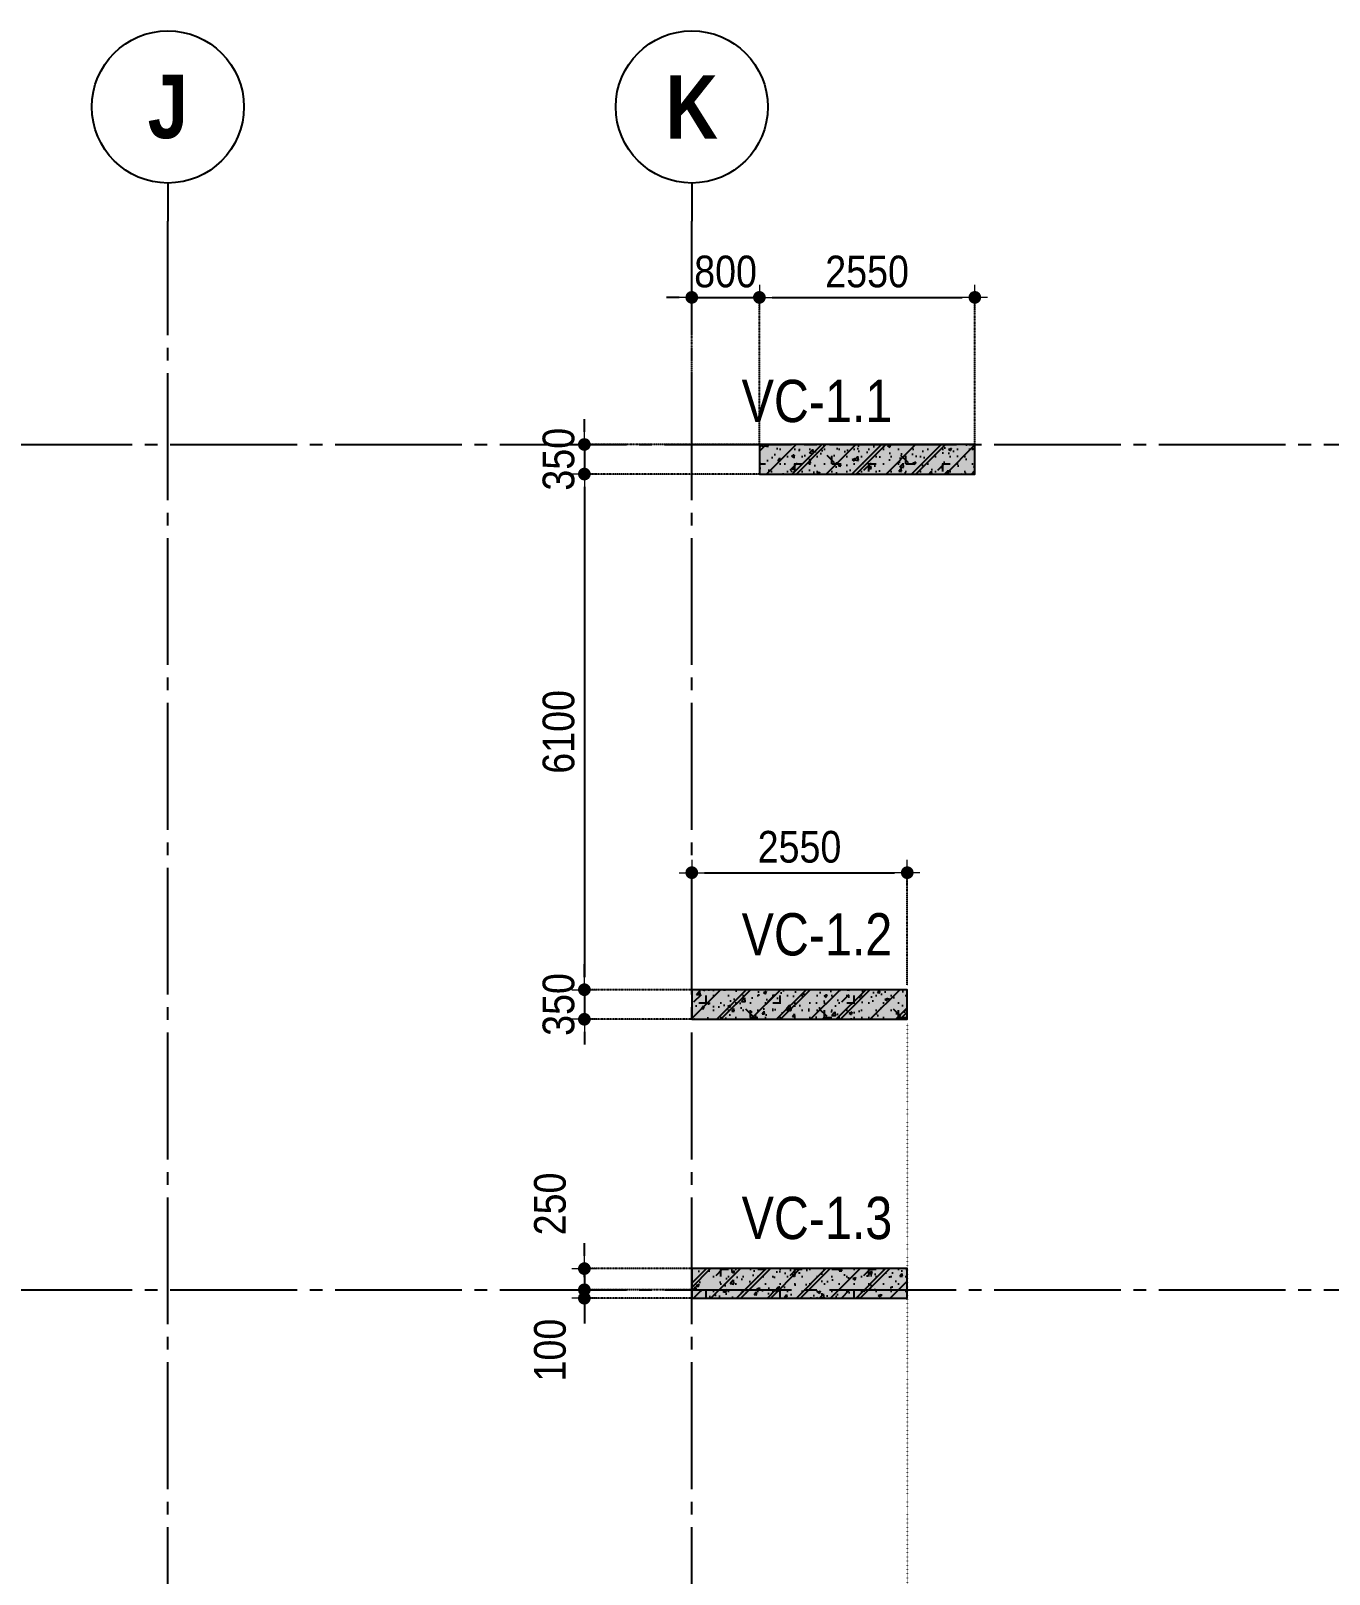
# Model space of a CAD drawing. Header units: millimetres. Extents: x -3973692 to -2843767, y 592734 to 838475.
# Drawn here: x -3079467 to -3064102, y 645467 to 663724 of the extents above; entities that cross this region are included whole.
import ezdxf
from ezdxf.enums import TextEntityAlignment as Align

# ---------------------------------------------------------------- set-up
doc = ezdxf.new("R2010")
doc.units = ezdxf.units.MM
doc.header["$MEASUREMENT"] = 0
doc.header["$PDMODE"] = 3
doc.header["$PDSIZE"] = -20
for name, pattern in [('CHG_XX_Luoi truc-Block C$0$MB_Luoi truc-150-TWC$0$Center101', [13, 10, -1, 1, -1]), ('DIVIDE2', [15.87499999999999, 6.349999999999998, -3.174999999999998, 0, -3.174999999999998, 0, -3.174999999999998]), ('DOT2', [0.125, 0, -0.125]), ('HIDDEN5', [2.8375, 1.25, -1.5875])]:
    doc.linetypes.add(name, pattern=pattern)
doc.layers.get('0').update_dxf_attribs({"lineweight": 9})
doc.layers.get('Defpoints').update_dxf_attribs({"color": 10, "lineweight": 0})
for name, color, linetype, lineweight in [("'S_General_Dim_1", 1, 'Continuous', 18), ("'S_General_Divide_3 Intermediate", 3, 'DIVIDE2', 40), ('CHG_XX_Cot_Block C-T4-7$0$Dim 200', 1, 'Continuous', 5), ('TEXT', 7, 'Continuous', 15)]:
    doc.layers.add(name, color=color, linetype=linetype, lineweight=lineweight)
for name, color, linetype in [('CHG_XX_Cot_Block C-T4-7$0$mb_cot tang 9-13 twc$0$Concrete Hatch', 218, 'Continuous'), ('CHG_XX_Cot_Block C-T4-7$0$mb_cot tang 9-13 twc$0$Concrete Line', 6, 'Continuous'), ('CHG_XX_Cot_Block C-T4-7$0$mb_cot tang 9-13 twc$0$Concrete Solid', 216, 'Continuous'), ('CHG_XX_Luoi truc-Block C$0$MB_Luoi truc-150-TWC$0$Grid', 34, 'Continuous'), ('CHG_XX_Luoi truc-Block C$0$MB_Luoi truc-150-TWC$0$Grid Line', 251, 'CHG_XX_Luoi truc-Block C$0$MB_Luoi truc-150-TWC$0$Center101'), ('dim', 1, 'Continuous')]:
    doc.layers.add(name, color=color, linetype=linetype)
doc.styles.add('arial', font='arial.ttf', dxfattribs={"width": 0.85})
doc.styles.add('CHG_XX_Luoi truc-Block C$0$MB_Luoi truc-150-TWC$0$Grid A-F$0$VNI-HelveCB', font='')
doc.styles.add('TTP-HelCon', font='')
doc.styles.get('CHG_XX_Luoi truc-Block C$0$MB_Luoi truc-150-TWC$0$Grid A-F$0$VNI-HelveCB').set_extended_font_data('VNI-Helve-Condense', bold=True)
doc.styles.get('TTP-HelCon').set_extended_font_data('VNI-Helve-Condense')
doc.dimstyles.new('150', dxfattribs={"dimscale": 150, "dimtxt": 2.5, "dimasz": 1, "dimexe": 0, "dimexo": 0, "dimgap": 0.75, "dimtad": 1, "dimdec": 0, "dimzin": 9, "dimdsep": 46, "dimtxsty": 'arial', "dimblk1": 'DIMDOT', "dimblk2": 'DIMDOT', "dimsah": 1, "dimcen": 2, "dimdle": 3, "dimclre": 8, "dimclrt": 2, "dimadec": 0, "dimazin": 0, "dimtfac": 1, "dimtdec": 0, "dimtix": 1, "dimtmove": 2, "dimatfit": 3, "dimldrblk": 'DIMPIJL', "dimfxl": 1, "dimtvp": 1.8, "dimtolj": 1, "dimtzin": 0, "dimarcsym": 0})

# ---------------------------------------------------------------- blocks, each defined once
blk = doc.blocks.new('*U3140')
at = {"layer": 'CHG_XX_Cot_Block C-T4-7$0$mb_cot tang 9-13 twc$0$Concrete Hatch'}
h = blk.add_hatch(dxfattribs=at)
h.set_pattern_fill('CONCRETE', color=256, scale=50, style=0, pattern_type=2)
h.set_pattern_definition([(45, (999.999999999156, 2.329727522010216e-10), (-176.7766952966369, 176.7766952966369), []), (45, (999.999999999156, 50.00000000023297), (-353.5533905932737, 353.5533905932738), []), (49.99999999999999, (999.999999999156, 2.329727522010216e-10), (358.6300913003767, -31.37606749129755), [37.5, -412.5]), (355, (999.999999999156, 2.329727522010216e-10), (-69.3756668065, 376.0960668500059), [30, -330]), (100.4514, (1029.885839999156, -2.614669999767017), (289.2546908570108, 344.7197710304768), [31.870095, -350.571056]), (46.18420000000001, (999.999999999156, 100.000000000233), (533.6205243128222, -82.75950716450905), [56.25, -618.75]), (96.6356, (1044.468372499156, 93.10334650023296), (467.3313527743517, 487.0589354502209), [47.805144, -525.8565]), (351.1842, (999.999999999156, 100.000000000233), (467.3309725668136, 487.0593004626623), [45, -495]), (21, (1049.999999999156, 75.00000000023297), (298.4535260592309, -201.3094453326694), [37.5, -412.5]), (326.0000000000001, (1049.999999999156, 75.00000000023297), (121.6576659607909, 362.5750225234265), [30, -330]), (71.4514, (1074.871116499156, 58.22419700023298), (420.111314290745, 161.2652483549762), [31.870095, -350.571056]), (37.50000000000001, (999.999999999156, 2.329727522010216e-10), (6.079927658645334, 166.4469269156558), [0, -326, 0, -335, 0, -331.25]), (7.499999999999999, (999.999999999156, 2.329727522010216e-10), (131.5347687210743, 197.2058559411801), [0, -191, 0, -318.5, 0, -126.25]), (327.5, (888.499999999156, 2.329727522010216e-10), (266.9112180862045, -11.2774358671899), [0, -125, 0, -390, 0, -517.5]), (317.5, (838.499999999156, 2.329727522010216e-10), (291.5930846711931, 50.05249116615882), [0, -162.5, 0, -259, 0, -367.5]), (0, (1174.999999999156, 175.0000000002329), (0, 875), [87.5, -787.5]), (0, (1437.499999999156, 350.0000000002329), (0, 875), [87.5, -787.5]), (0, (1262.499999999156, 700.000000000233), (0, 875), [87.5, -350, 87.5, -350]), (90, (1174.999999999156, 175.0000000002329), (-875, 5.35782974626967e-14), [87.5, -787.5]), (90, (1262.499999999156, 700.000000000233), (-875, 5.35782974626967e-14), [87.5, -787.5]), (90, (1524.999999999156, 350.0000000002329), (-875, 5.35782974626967e-14), [87.5, -787.5]), (90, (1699.999999999156, 612.500000000233), (-875, 5.35782974626967e-14), [87.5, -787.5]), (135, (1262.499999999156, 175.0000000002329), (-875.016357447105, 8.881784197001252e-14), [123.76, -1113.7]), (135, (1349.999999999156, 700.000000000233), (-875.016357447105, 8.881784197001252e-14), [123.76, -1113.7]), (45, (1437.499999999156, 350.0000000002329), (8.881784197001252e-14, 875.016357447105), [123.76, -247.485, 123.76, -742.455]), (0, (824.999999999156, 2.329727522010216e-10), (87.5, 87.5), [-175, 0])])
h.paths.add_polyline_path([(-750.000000000844, 200.0000000002328), (-750.000000000844, -149.9999999999999), (1800, -150), (1800, 200.0000000002328)])
at = {"layer": 'CHG_XX_Cot_Block C-T4-7$0$mb_cot tang 9-13 twc$0$Concrete Solid'}
blk.add_hatch(color=256, dxfattribs=at).paths.add_polyline_path([(-750.000000000844, 200.0000000002328), (-750.000000000844, -149.9999999999999), (1800, -150), (1800, 200.0000000002328)])
at = {"layer": 'CHG_XX_Cot_Block C-T4-7$0$mb_cot tang 9-13 twc$0$Concrete Line'}
blk.add_lwpolyline([(-750.000000000844, 200.0000000002328), (-750.000000000844, -149.9999999999999), (1800, -150), (1800, 200.0000000002328)], close=True, dxfattribs=at)
blk = doc.blocks.new('*U3128')
at = {"layer": 'CHG_XX_Cot_Block C-T4-7$0$mb_cot tang 9-13 twc$0$Concrete Hatch'}
h = blk.add_hatch(dxfattribs=at)
h.set_pattern_fill('CONCRETE', color=256, scale=50, style=0, pattern_type=2)
h.set_pattern_definition([(45, (1000, -99.99999999999989), (-176.7766952966369, 176.7766952966369), []), (45, (1000, -49.99999999999989), (-353.5533905932737, 353.5533905932738), []), (49.99999999999999, (1000, -99.99999999999989), (358.6300913003767, -31.37606749129755), [37.5, -412.5]), (355, (1000, -99.99999999999989), (-69.3756668065, 376.0960668500059), [30, -330]), (100.4514, (1029.88584, -102.6146699999999), (289.2546908570108, 344.7197710304768), [31.870095, -350.571056]), (46.18420000000001, (1000, 1.13686837721616e-13), (533.6205243128222, -82.75950716450905), [56.25, -618.75]), (96.6356, (1044.4683725, -6.8966534999999), (467.3313527743517, 487.0589354502209), [47.805144, -525.8565]), (351.1842, (1000, 1.13686837721616e-13), (467.3309725668136, 487.0593004626623), [45, -495]), (21, (1050, -24.99999999999989), (298.4535260592309, -201.3094453326694), [37.5, -412.5]), (326.0000000000001, (1050, -24.99999999999989), (121.6576659607909, 362.5750225234265), [30, -330]), (71.4514, (1074.8711165, -41.77580299999988), (420.111314290745, 161.2652483549762), [31.870095, -350.571056]), (37.50000000000001, (1000, -99.99999999999989), (6.079927658645334, 166.4469269156558), [0, -326, 0, -335, 0, -331.25]), (7.499999999999999, (1000, -99.99999999999989), (131.5347687210743, 197.2058559411801), [0, -191, 0, -318.5, 0, -126.25]), (327.5, (888.5, -99.99999999999989), (266.9112180862045, -11.2774358671899), [0, -125, 0, -390, 0, -517.5]), (317.5, (838.5, -99.99999999999989), (291.5930846711931, 50.05249116615882), [0, -162.5, 0, -259, 0, -367.5]), (0, (1175, 75.00000000000011), (0, 875), [87.5, -787.5]), (0, (1437.5, 250.0000000000001), (0, 875), [87.5, -787.5]), (0, (1262.5, 600.0000000000001), (0, 875), [87.5, -350, 87.5, -350]), (90, (1175, 75.00000000000011), (-875, 5.35782974626967e-14), [87.5, -787.5]), (90, (1262.5, 600.0000000000001), (-875, 5.35782974626967e-14), [87.5, -787.5]), (90, (1525, 250.0000000000001), (-875, 5.35782974626967e-14), [87.5, -787.5]), (90, (1700, 512.5000000000001), (-875, 5.35782974626967e-14), [87.5, -787.5]), (135, (1262.5, 75.00000000000011), (-875.016357447105, 8.881784197001252e-14), [123.76, -1113.7]), (135, (1350, 600.0000000000001), (-875.016357447105, 8.881784197001252e-14), [123.76, -1113.7]), (45, (1437.5, 250.0000000000001), (8.881784197001252e-14, 875.016357447105), [123.76, -247.485, 123.76, -742.455]), (0, (825, -99.99999999999989), (87.5, 87.5), [-175, 0])])
h.paths.add_polyline_path([(-750, 150), (-750, -199.9999999999999), (1800, -200), (1800, 150)])
at = {"layer": 'CHG_XX_Cot_Block C-T4-7$0$mb_cot tang 9-13 twc$0$Concrete Solid'}
blk.add_hatch(color=256, dxfattribs=at).paths.add_polyline_path([(-750, 150), (-750, -199.9999999999999), (1800, -200), (1800, 150)])
at = {"layer": 'CHG_XX_Cot_Block C-T4-7$0$mb_cot tang 9-13 twc$0$Concrete Line'}
blk.add_lwpolyline([(-750, 150), (-750, -199.9999999999999), (1800, -200), (1800, 150)], close=True, dxfattribs=at)
blk = doc.blocks.new('*U3101')
at = {"layer": 'CHG_XX_Luoi truc-Block C$0$MB_Luoi truc-150-TWC$0$Grid Line'}
blk.add_line((0, 0), (0, 446), dxfattribs=at)
at = {"layer": 'CHG_XX_Luoi truc-Block C$0$MB_Luoi truc-150-TWC$0$Grid', "lineweight": -2, "style": 'CHG_XX_Luoi truc-Block C$0$MB_Luoi truc-150-TWC$0$Grid A-F$0$VNI-HelveCB'}
for tag, p in [('GRIDSUB', (0, 455)), ('GRID', (0, -9))]:
    blk.add_attdef(tag, text='', height=5, dxfattribs=at).set_placement(p, align=Align.MIDDLE)
blk = doc.blocks.new('*U3103')
at = {"layer": 'CHG_XX_Luoi truc-Block C$0$MB_Luoi truc-150-TWC$0$Grid', "lineweight": -2}
blk.add_line((0, 363), (0, 360), dxfattribs=at)
blk.add_circle((0, 369), 6, dxfattribs=at)
at = {"layer": 'CHG_XX_Luoi truc-Block C$0$MB_Luoi truc-150-TWC$0$Grid Line'}
blk.add_line((0, 0), (0, 360), dxfattribs=at)
at = {"layer": 'CHG_XX_Luoi truc-Block C$0$MB_Luoi truc-150-TWC$0$Grid', "lineweight": -2, "style": 'CHG_XX_Luoi truc-Block C$0$MB_Luoi truc-150-TWC$0$Grid A-F$0$VNI-HelveCB'}
for tag, p in [('GRIDSUB', (0, 369)), ('GRID', (0, -9))]:
    blk.add_attdef(tag, text='', height=5, dxfattribs=at).set_placement(p, align=Align.MIDDLE)
blk = doc.blocks.new('CHG_XX_Luoi truc-Block C')
at = {"layer": 'CHG_XX_Luoi truc-Block C$0$MB_Luoi truc-150-TWC$0$Grid'}
ref = blk.add_blockref('*U3103', (8037043.477890482, 945886.7127233499), dxfattribs=dict(at, xscale=150, yscale=150, zscale=150))
ref.add_attrib('GRIDSUB', 'J', dxfattribs={"lineweight": -2, "height": 750, "style": 'CHG_XX_Luoi truc-Block C$0$MB_Luoi truc-150-TWC$0$Grid A-F$0$VNI-HelveCB'}).set_placement((8037043.477890482, 1001236.71272335), align=Align.MIDDLE)
ref = blk.add_blockref('*U3103', (8043243.477890483, 945886.7127233499), dxfattribs=dict(at, xscale=150, yscale=150, zscale=150))
ref.add_attrib('GRIDSUB', 'K', dxfattribs={"lineweight": -2, "height": 750, "style": 'CHG_XX_Luoi truc-Block C$0$MB_Luoi truc-150-TWC$0$Grid A-F$0$VNI-HelveCB'}).set_placement((8043243.477890483, 1001236.71272335), align=Align.MIDDLE)
at = {"layer": 'CHG_XX_Luoi truc-Block C$0$MB_Luoi truc-150-TWC$0$Grid', "xscale": -150, "yscale": 150, "zscale": 150, "rotation": 270}
for p in [(8001971.747213705, 997243.81453865), (8001971.747213705, 987243.81453865)]:
    blk.add_blockref('*U3101', p, dxfattribs=at)
blk = doc.blocks.new('CHG_XX_Cot_Block C-T4-7')
at = {"layer": 'CHG_XX_Cot_Block C-T4-7$0$Dim 200'}
blk.add_blockref('CHG_XX_Luoi truc-Block C', (0, 0), dxfattribs=at)
at = {"layer": 'CHG_XX_Cot_Block C-T4-7$0$mb_cot tang 9-13 twc$0$Concrete Line'}
for name, p in [('*U3128', (8044793.477890482, 997093.8145463036)), ('*U3140', (8043993.477890483, 990593.8145386495)), ('*U3140', (8043993.477890482, 987293.8145387566))]:
    blk.add_blockref(name, p, dxfattribs=at)
blk = doc.blocks.new('DIMDOT')
for p, q in [((1, 0), (-1, 0)), ((0, -1), (0, 1))]:
    blk.add_line(p, q)
at = {"const_width": 0.5}
blk.add_lwpolyline([(-0.25, 0, 1), (0.25, 0, 1)], format="xyb", close=True, dxfattribs=at)
blk = doc.blocks.new('*D1724')
at = {"layer": "'S_General_Dim_1", "color": 0, "lineweight": -2, "transparency": 16777216}
for p, q in [((-3072916.35560738, 658981.0114495867), (-3072916.35560738, 659131.0114495867)), ((-3072916.35560738, 658831.0114495867), (-3072916.35560738, 658481.01145724)), ((-3072916.35560738, 658331.01145724), (-3072916.35560738, 658181.01145724))]:
    blk.add_line(p, q, dxfattribs=at)
at = {"layer": "'S_General_Dim_1", "color": 8, "linetype": 'HIDDEN5', "lineweight": -2, "transparency": 16777216}
for p, q in [((-3070845.198556937, 658831.0114495867), (-3072916.35560738, 658831.0114495867)), ((-3070845.198556936, 658481.01145724), (-3072916.35560738, 658481.01145724))]:
    blk.add_line(p, q, dxfattribs=at)
at = {"layer": 'Defpoints', "color": 0, "transparency": 16777216}
for p in [(-3070845.198556937, 658831.0114495867), (-3072916.35560738, 658481.01145724), (-3070845.198556936, 658481.01145724)]:
    blk.add_point(p, dxfattribs=at)
at = {"layer": "'S_General_Dim_1", "color": 0, "lineweight": -2, "transparency": 16777216, "xscale": 150, "yscale": 150, "zscale": 150}
for p, rotation in [((-3072916.35560738, 658831.0114495867), 270), ((-3072916.35560738, 658481.01145724), 90)]:
    blk.add_blockref('DIMDOT', p, dxfattribs=dict(at, rotation=rotation))
at = {"layer": "'S_General_Dim_1", "color": 2, "transparency": 16777216, "insert": (-3073220.44837682, 658656.0114534141), "char_height": 375, "attachment_point": 5, "rotation": 90, "style": 'arial'}
blk.add_mtext('\\A1;350', dxfattribs=at)
blk = doc.blocks.new('DIMPIJL')
at = {"linetype": 'ByBlock'}
blk.add_solid([(-2.5, 0.4166666666666686), (-2.5, -0.4166666666666686), (0, 0)], dxfattribs=at)
blk = doc.blocks.new('*D1725')
at = {"layer": "'S_General_Dim_1", "color": 8, "linetype": 'HIDDEN5', "lineweight": -2, "transparency": 16777216}
for p, q in [((-3070845.198556936, 658481.01145724), (-3072916.355607383, 658481.01145724)), ((-3071645.198556935, 652381.0114495861), (-3072916.355607383, 652381.0114495861))]:
    blk.add_line(p, q, dxfattribs=at)
at = {"layer": "'S_General_Dim_1", "color": 0, "lineweight": -2, "transparency": 16777216}
blk.add_line((-3072916.355607383, 658331.01145724), (-3072916.355607383, 652531.0114495861), dxfattribs=at)
at = {"layer": 'Defpoints', "color": 0, "transparency": 16777216}
for p in [(-3070845.198556936, 658481.01145724), (-3072916.355607383, 652381.0114495861), (-3071645.198556935, 652381.0114495861)]:
    blk.add_point(p, dxfattribs=at)
at = {"layer": "'S_General_Dim_1", "color": 0, "lineweight": -2, "transparency": 16777216, "xscale": 150, "yscale": 150, "zscale": 150}
for p, rotation in [((-3072916.355607383, 658481.01145724), 90), ((-3072916.355607383, 652381.0114495861), 270)]:
    blk.add_blockref('DIMDOT', p, dxfattribs=dict(at, rotation=rotation))
at = {"layer": "'S_General_Dim_1", "color": 2, "transparency": 16777216, "insert": (-3073220.320477778, 655431.0114534139), "char_height": 375, "attachment_point": 5, "rotation": 90, "style": 'arial'}
blk.add_mtext('\\A1;6100', dxfattribs=at)
blk = doc.blocks.new('*D1726')
at = {"layer": "'S_General_Dim_1", "color": 0, "lineweight": -2, "transparency": 16777216}
for p, q in [((-3072916.355607384, 652531.0114495861), (-3072916.355607384, 652681.0114495861)), ((-3072916.355607384, 652381.0114495861), (-3072916.355607384, 652031.0114495859)), ((-3072916.355607384, 651881.0114495859), (-3072916.355607384, 651731.0114495859))]:
    blk.add_line(p, q, dxfattribs=at)
at = {"layer": "'S_General_Dim_1", "color": 8, "linetype": 'HIDDEN5', "lineweight": -2, "transparency": 16777216}
for p, q in [((-3071645.198556935, 652381.0114495861), (-3072916.355607384, 652381.0114495861)), ((-3071645.198556936, 652031.0114495859), (-3072916.355607384, 652031.0114495859))]:
    blk.add_line(p, q, dxfattribs=at)
at = {"layer": 'Defpoints', "color": 0, "transparency": 16777216}
for p in [(-3071645.198556935, 652381.0114495861), (-3072916.355607384, 652031.0114495859), (-3071645.198556936, 652031.0114495859)]:
    blk.add_point(p, dxfattribs=at)
at = {"layer": "'S_General_Dim_1", "color": 0, "lineweight": -2, "transparency": 16777216, "xscale": 150, "yscale": 150, "zscale": 150}
for p, rotation in [((-3072916.355607384, 652381.0114495861), 270), ((-3072916.355607384, 652031.0114495859), 90)]:
    blk.add_blockref('DIMDOT', p, dxfattribs=dict(at, rotation=rotation))
at = {"layer": "'S_General_Dim_1", "color": 2, "transparency": 16777216, "insert": (-3073220.448376824, 652206.0114495868), "char_height": 375, "attachment_point": 5, "rotation": 90, "style": 'arial'}
blk.add_mtext('\\A1;350', dxfattribs=at)
blk = doc.blocks.new('*D1727')
at = {"layer": "'S_General_Dim_1", "color": 0, "lineweight": -2, "transparency": 16777216}
for p, q in [((-3072916.355607389, 649231.0114496932), (-3072916.355607389, 649381.0114496932)), ((-3072916.355607389, 649081.0114496932), (-3072916.355607389, 648831.0114495864)), ((-3072916.355607389, 648681.0114495864), (-3072916.355607389, 648531.0114495864))]:
    blk.add_line(p, q, dxfattribs=at)
at = {"layer": "'S_General_Dim_1", "color": 8, "linetype": 'HIDDEN5', "lineweight": -2, "transparency": 16777216}
for p, q in [((-3071645.198556937, 649081.0114496932), (-3072916.355607389, 649081.0114496932)), ((-3071645.198556937, 648831.0114495864), (-3072916.355607389, 648831.0114495864))]:
    blk.add_line(p, q, dxfattribs=at)
at = {"layer": 'Defpoints', "color": 0, "transparency": 16777216}
for p in [(-3071645.198556937, 649081.0114496932), (-3072916.355607389, 648831.0114495864), (-3071645.198556937, 648831.0114495864)]:
    blk.add_point(p, dxfattribs=at)
at = {"layer": "'S_General_Dim_1", "color": 0, "lineweight": -2, "transparency": 16777216, "xscale": 150, "yscale": 150, "zscale": 150}
for p, rotation in [((-3072916.355607389, 649081.0114496932), 270), ((-3072916.355607389, 648831.0114495864), 90)]:
    blk.add_blockref('DIMDOT', p, dxfattribs=dict(at, rotation=rotation))
at = {"layer": "'S_General_Dim_1", "color": 2, "transparency": 16777216, "insert": (-3073321.812633294, 649846.2921491493), "char_height": 375, "attachment_point": 5, "rotation": 90, "style": 'arial'}
blk.add_mtext('\\A1;250', dxfattribs=at)
blk = doc.blocks.new('*D1728')
at = {"layer": "'S_General_Dim_1", "color": 0, "lineweight": -2, "transparency": 16777216}
for p, q in [((-3072916.35560739, 648981.0114495864), (-3072916.35560739, 649131.0114495864)), ((-3072916.35560739, 648831.0114495864), (-3072916.35560739, 648731.0114495859)), ((-3072916.35560739, 648581.0114495859), (-3072916.35560739, 648431.0114495859))]:
    blk.add_line(p, q, dxfattribs=at)
at = {"layer": "'S_General_Dim_1", "color": 8, "linetype": 'HIDDEN5', "lineweight": -2, "transparency": 16777216}
for p, q in [((-3071645.198556937, 648831.0114495864), (-3072916.35560739, 648831.0114495864)), ((-3071645.198556936, 648731.0114495859), (-3072916.35560739, 648731.0114495859))]:
    blk.add_line(p, q, dxfattribs=at)
at = {"layer": 'Defpoints', "color": 0, "transparency": 16777216}
for p in [(-3072916.35560739, 648731.0114495859), (-3071645.198556937, 648831.0114495864), (-3071645.198556936, 648731.0114495859)]:
    blk.add_point(p, dxfattribs=at)
at = {"layer": "'S_General_Dim_1", "color": 0, "lineweight": -2, "transparency": 16777216, "xscale": 150, "yscale": 150, "zscale": 150}
for p, rotation in [((-3072916.35560739, 648831.0114495864), 270), ((-3072916.35560739, 648731.0114495859), 90)]:
    blk.add_blockref('DIMDOT', p, dxfattribs=dict(at, rotation=rotation))
at = {"layer": "'S_General_Dim_1", "color": 2, "transparency": 16777216, "insert": (-3073321.642101235, 648117.1013206954), "char_height": 375, "attachment_point": 5, "rotation": 90, "style": 'arial'}
blk.add_mtext('\\A1;100', dxfattribs=at)
blk = doc.blocks.new('*D1734')
at = {"layer": "'S_General_Dim_1", "color": 0, "lineweight": -2, "transparency": 16777216}
for p, q in [((-3071795.198556935, 660570.925354989), (-3071945.198556935, 660570.925354989)), ((-3071645.198556935, 660570.925354989), (-3070845.198556936, 660570.925354989)), ((-3070695.198556936, 660570.925354989), (-3070545.198556936, 660570.925354989))]:
    blk.add_line(p, q, dxfattribs=at)
at = {"layer": "'S_General_Dim_1", "color": 8, "linetype": 'HIDDEN5', "lineweight": -2, "transparency": 16777216}
for p, q in [((-3071645.198556935, 658831.0114495861), (-3071645.198556935, 660570.925354989)), ((-3070845.198556936, 658831.0114495861), (-3070845.198556936, 660570.925354989))]:
    blk.add_line(p, q, dxfattribs=at)
at = {"layer": 'Defpoints', "color": 0, "transparency": 16777216}
for p in [(-3070845.198556936, 660570.925354989), (-3071645.198556935, 658831.0114495861), (-3070845.198556936, 658831.0114495861)]:
    blk.add_point(p, dxfattribs=at)
at = {"layer": "'S_General_Dim_1", "color": 0, "lineweight": -2, "transparency": 16777216, "xscale": 150, "yscale": 150, "zscale": 150}
blk.add_blockref('DIMDOT', (-3071645.198556935, 660570.925354989), dxfattribs=at)
at = {"layer": "'S_General_Dim_1", "color": 0, "lineweight": -2, "transparency": 16777216, "xscale": 150, "yscale": 150, "zscale": 150, "rotation": 180}
blk.add_blockref('DIMDOT', (-3070845.198556936, 660570.925354989), dxfattribs=at)
at = {"layer": "'S_General_Dim_1", "color": 2, "transparency": 16777216, "insert": (-3071245.198556935, 660874.8902253846), "char_height": 375, "attachment_point": 5, "style": 'arial'}
blk.add_mtext('\\A1;800', dxfattribs=at)
blk = doc.blocks.new('*D1735')
at = {"layer": "'S_General_Dim_1", "color": 8, "linetype": 'HIDDEN5', "lineweight": -2, "transparency": 16777216}
for p, q in [((-3070845.198556936, 658831.0114495861), (-3070845.198556936, 660570.925354989)), ((-3068295.198556936, 658831.0114495861), (-3068295.198556936, 660570.925354989))]:
    blk.add_line(p, q, dxfattribs=at)
at = {"layer": "'S_General_Dim_1", "color": 0, "lineweight": -2, "transparency": 16777216}
blk.add_line((-3070695.198556936, 660570.925354989), (-3068445.198556936, 660570.925354989), dxfattribs=at)
at = {"layer": 'Defpoints', "color": 0, "transparency": 16777216}
for p in [(-3068295.198556936, 660570.925354989), (-3070845.198556936, 658831.0114495861), (-3068295.198556936, 658831.0114495861)]:
    blk.add_point(p, dxfattribs=at)
at = {"layer": "'S_General_Dim_1", "color": 0, "lineweight": -2, "transparency": 16777216, "xscale": 150, "yscale": 150, "zscale": 150, "rotation": 180}
blk.add_blockref('DIMDOT', (-3070845.198556936, 660570.925354989), dxfattribs=at)
at = {"layer": "'S_General_Dim_1", "color": 0, "lineweight": -2, "transparency": 16777216, "xscale": 150, "yscale": 150, "zscale": 150}
blk.add_blockref('DIMDOT', (-3068295.198556936, 660570.925354989), dxfattribs=at)
at = {"layer": "'S_General_Dim_1", "color": 2, "transparency": 16777216, "insert": (-3069570.198556936, 660874.8902253846), "char_height": 375, "attachment_point": 5, "style": 'arial'}
blk.add_mtext('\\A1;2550', dxfattribs=at)
blk = doc.blocks.new('*D1738')
at = {"layer": "'S_General_Dim_1", "color": 8, "linetype": 'HIDDEN5', "lineweight": -2, "transparency": 16777216}
for p, q in [((-3071645.198556935, 652381.0114495861), (-3071645.198556935, 653765.2966278952)), ((-3069095.198556936, 652431.0114495859), (-3069095.198556936, 653765.2966278952))]:
    blk.add_line(p, q, dxfattribs=at)
at = {"layer": "'S_General_Dim_1", "color": 0, "lineweight": -2, "transparency": 16777216}
blk.add_line((-3071495.198556935, 653765.2966278952), (-3069245.198556936, 653765.2966278952), dxfattribs=at)
at = {"layer": 'Defpoints', "color": 0, "transparency": 16777216}
for p in [(-3069095.198556936, 653765.2966278952), (-3071645.198556935, 652381.0114495861), (-3069095.198556936, 652431.0114495859)]:
    blk.add_point(p, dxfattribs=at)
at = {"layer": "'S_General_Dim_1", "color": 0, "lineweight": -2, "transparency": 16777216, "xscale": 150, "yscale": 150, "zscale": 150, "rotation": 180}
blk.add_blockref('DIMDOT', (-3071645.198556935, 653765.2966278952), dxfattribs=at)
at = {"layer": "'S_General_Dim_1", "color": 0, "lineweight": -2, "transparency": 16777216, "xscale": 150, "yscale": 150, "zscale": 150}
blk.add_blockref('DIMDOT', (-3069095.198556936, 653765.2966278952), dxfattribs=at)
at = {"layer": "'S_General_Dim_1", "color": 2, "transparency": 16777216, "insert": (-3070370.198556935, 654069.2614982908), "char_height": 375, "attachment_point": 5, "style": 'arial'}
blk.add_mtext('\\A1;2550', dxfattribs=at)
blk = doc.blocks.new('c')
at = {"layer": 'TEXT', "color": 3, "style": 'TTP-HelCon'}
for s, p in [('VC-1.1', (-22109.84811437177, 49114.65031539812)), ('VC-1.2', (-22109.84811437177, 42805.18781539798)), ('VC-1.3', (-22109.84811437177, 39449.98381539783))]:
    blk.add_text(s, height=500, dxfattribs=at).set_placement(p)

msp = doc.modelspace()

# ---------------------------------------------------------------- linework, layer by layer
at = {"layer": 'dim', "linetype": 'DOT2', "ltscale": 10}
msp.add_line((-3069095.198556936, 651981.0114495857), (-3069095.198556936, 633331.0114495858), dxfattribs=at)

# ---------------------------------------------------------------- block references
at = {"layer": "'S_General_Divide_3 Intermediate"}
msp.add_blockref('CHG_XX_Cot_Block C-T4-7', (-11114888.67644742, -338412.8030890638), dxfattribs=at)
at = {"layer": 'TEXT'}
msp.add_blockref('c', (-3048945.198556816, 609981.0114495861), dxfattribs=at)

# ---------------------------------------------------------------- dimensions: what is measured, and where the dimension line sits
at = {"layer": "'S_General_Dim_1"}
for base, p1, p2, picture, middle in [((-3070845.198556936, 660570.925354989), (-3071645.198556935, 658831.0114495861), (-3070845.198556936, 658831.0114495861), '*D1734', (-3071245.198556935, 660874.8902253846)), ((-3068295.198556936, 660570.925354989), (-3070845.198556936, 658831.0114495861), (-3068295.198556936, 658831.0114495861), '*D1735', (-3069570.198556936, 660874.8902253846)), ((-3069095.198556936, 653765.2966278952), (-3071645.198556935, 652381.0114495861), (-3069095.198556936, 652431.0114495859), '*D1738', (-3070370.198556935, 654069.2614982908))]:
    dim = msp.add_linear_dim(base=base, p1=p1, p2=p2, dimstyle='150', dxfattribs=at)
    dim.commit()
    dim.dimension.update_dxf_attribs({"geometry": picture, "text_midpoint": middle})
for base, p1, p2, picture, middle in [((-3072916.35560738, 658481.01145724), (-3070845.198556936, 658831.0114495865), (-3070845.198556935, 658481.0114572397), '*D1724', (-3073220.44837682, 658656.0114534141)), ((-3072916.355607383, 652381.0114495861), (-3070845.198556935, 658481.0114572397), (-3071645.198556934, 652381.0114495859), '*D1725', (-3073220.320477778, 655431.0114534139)), ((-3072916.355607384, 652031.0114495859), (-3071645.198556934, 652381.0114495859), (-3071645.198556935, 652031.0114495857), '*D1726', (-3073220.448376824, 652206.0114495868))]:
    dim = msp.add_linear_dim(base=base, p1=p1, p2=p2, angle=90, dimstyle='150', dxfattribs=at)
    dim.commit()
    dim.dimension.update_dxf_attribs({"geometry": picture, "text_midpoint": middle})
for base, p1, p2, picture, middle in [((-3072916.355607389, 648831.0114495864), (-3071645.198556936, 649081.011449693), (-3071645.198556936, 648831.0114495861), '*D1727', (-3073321.812633294, 649846.2921491493)), ((-3072916.35560739, 648731.0114495859), (-3071645.198556936, 648831.0114495861), (-3071645.198556935, 648731.0114495857), '*D1728', (-3073321.642101235, 648117.1013206954))]:
    dim = msp.add_linear_dim(base=base, p1=p1, p2=p2, angle=90, dimstyle='150', dxfattribs=at)
    dim.commit()
    dim.dimension.update_dxf_attribs({"geometry": picture, "text_midpoint": middle, "dimtype": 160})

doc.saveas('drawing.dxf')
